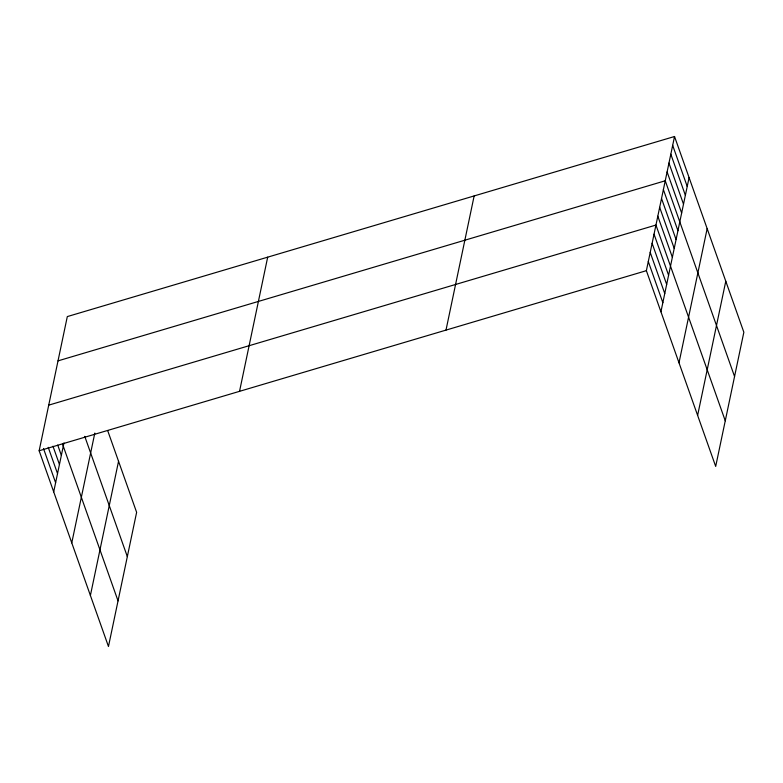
<?xml version="1.0" encoding="UTF-8"?>
<svg xmlns="http://www.w3.org/2000/svg" width="783" height="783" viewBox="0 0 783 783"><rect width="100%" height="100%" fill="white"/><g stroke="black" fill="none" stroke-linecap="round" stroke-linejoin="round"><path stroke-width="1.17" d="M107.692 430.621L136.624 512.327L108.465 646.494L39.15 450.763L67.309 316.586L674.535 136.506L743.85 332.237L715.691 466.414L646.376 270.673L674.535 136.506M53.704 491.851L63.971 442.914M71.772 542.883L94.821 433.068M90.397 595.462L118.546 461.295M239.539 391.334L267.688 257.157M445.997 330.103L474.146 195.926M660.93 311.771L689.089 177.594M678.998 362.803L707.157 228.626M697.624 415.381L725.782 281.205M58.011 360.865L665.247 180.775L734.562 376.515M48.722 405.144L655.948 225.054L725.264 420.794M39.15 450.763L646.376 270.673M672.675 145.354L687.229 186.452M670.816 154.212L685.37 195.31M668.956 163.07L683.51 204.167M667.106 171.927L681.65 213.015M663.387 189.633L677.941 230.731M661.527 198.491L676.081 239.588M659.668 207.348L674.222 248.436M657.808 216.196L672.362 257.294M654.04 234.176L668.594 275.273M652.122 243.307L666.676 284.395M650.213 252.429L664.757 293.517M648.295 261.551L662.849 302.649M84.75 436.346L127.326 556.605M62.464 443.951L118.037 600.884M57.727 445.087L61.358 455.363M52.98 446.222L59.449 464.485M48.233 447.347L57.531 473.607M43.486 448.483L55.613 482.729"/></g></svg>
